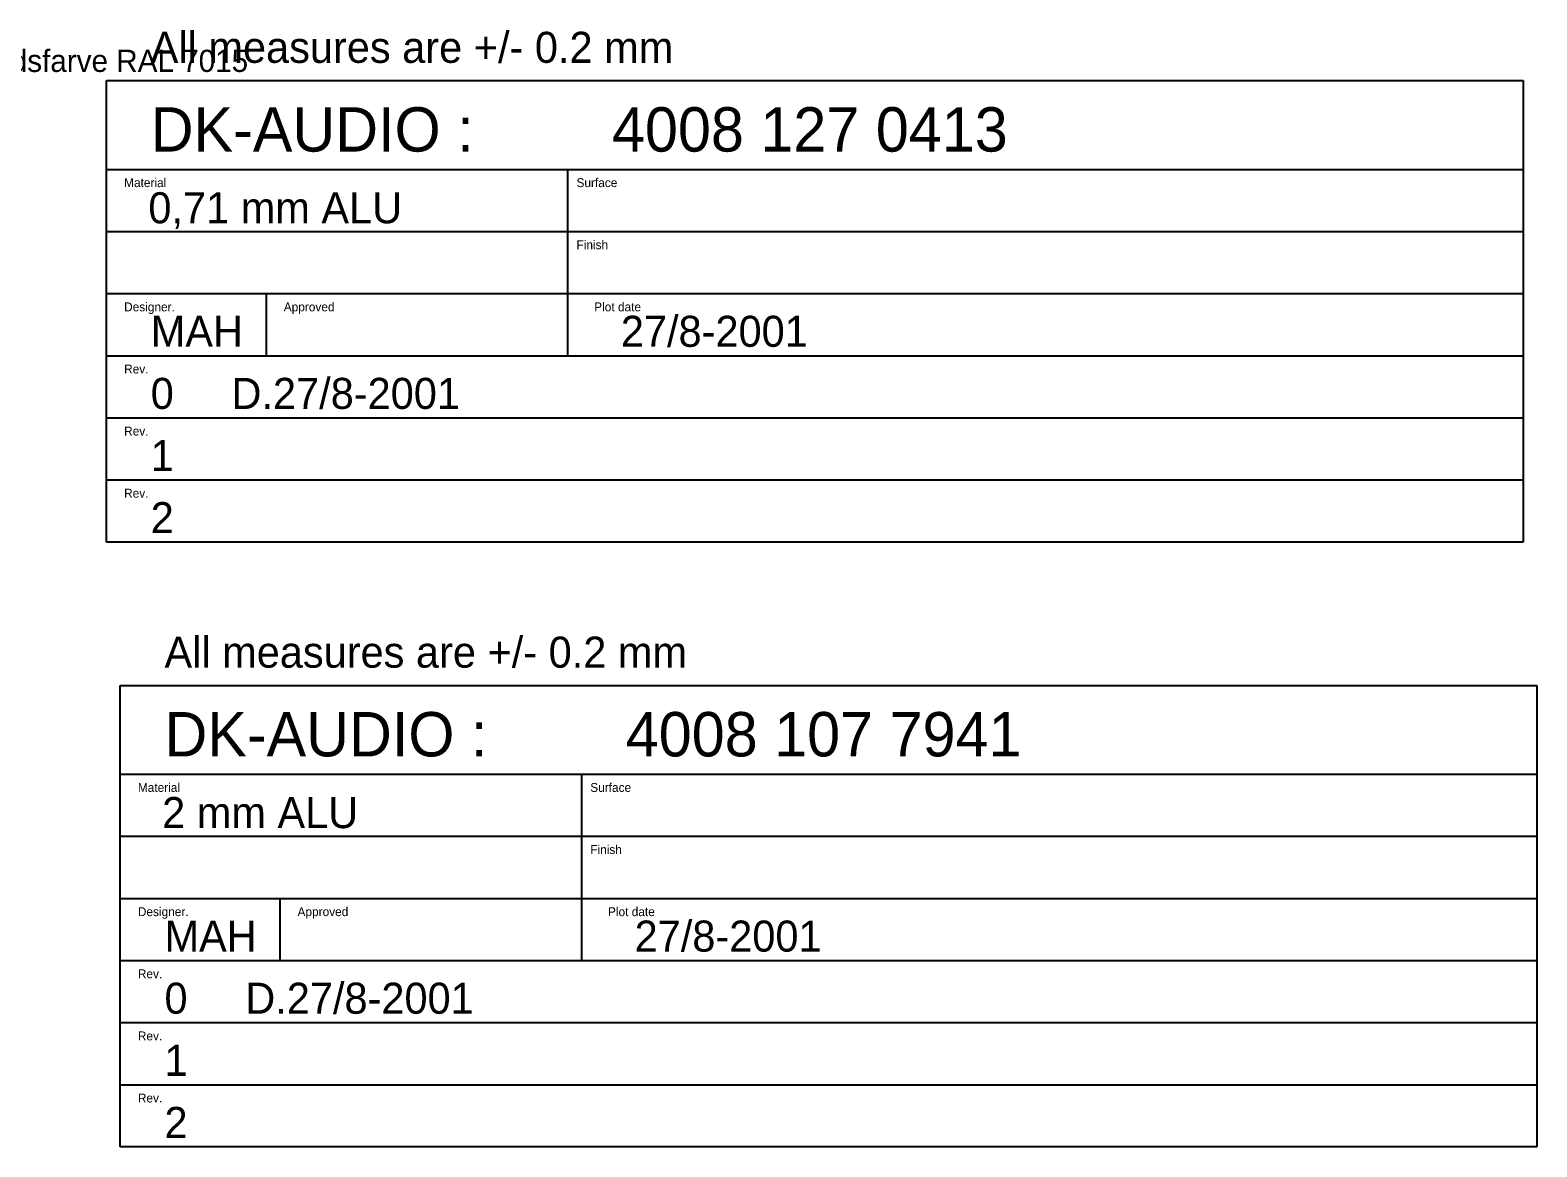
# Model space of a CAD drawing. Header units: millimetres. Extents: x -48 to 328, y 30 to 203.
# Drawn here: x 158.6 to 328.5, y 66.5 to 192.4 of the extents above; entities that cross this region are included whole.
import ezdxf

# ---------------------------------------------------------------- set-up
doc = ezdxf.new("R2010")
doc.units = ezdxf.units.MM
for name, color, linetype in [('Mellem_head', 2, 'Continuous'), ('Plade_head', 2, 'Continuous'), ('Text', 4, 'Continuous')]:
    doc.layers.add(name, color=color, linetype=linetype)
doc.dimstyles.new('ISO-25', dxfattribs={"dimtxt": 2.5, "dimasz": 2.5, "dimexe": 1.25, "dimexo": 0.625, "dimtad": 1, "dimtxsty": 'Standard', "dimcen": 2.5, "dimadec": 0, "dimazin": 0, "dimtfac": 1, "dimtmove": 0, "dimatfit": 3, "dimfxl": 0, "dimarcsym": 0})

msp = doc.modelspace()

# ---------------------------------------------------------------- linework, layer by layer
at = {"layer": 'Mellem_head'}
for p, q in [((168.735, 118.51), (328.454, 118.51)), ((168.735, 66.51), (168.735, 118.51)), ((328.454, 118.51), (328.454, 66.51)), ((328.454, 66.51), (168.735, 66.51))]:
    msp.add_line(p, q, dxfattribs=at)
at = {"layer": 'Mellem_head', "color": 2}
for p, q in [((168.735, 108.51), (328.454, 108.51)), ((220.735, 108.51), (220.735, 101.51)), ((168.735, 101.51), (328.454, 101.51)), ((220.735, 101.51), (220.735, 94.51)), ((168.735, 94.51), (328.454, 94.51)), ((186.735, 94.51), (186.735, 87.51)), ((220.735, 94.51), (220.735, 87.51)), ((168.735, 87.51), (328.454, 87.51)), ((168.735, 80.51), (328.454, 80.51)), ((168.735, 73.51), (328.454, 73.51))]:
    msp.add_line(p, q, dxfattribs=at)
at = {"layer": 'Plade_head'}
for p, q in [((167.183, 186.669), (326.903, 186.669)), ((167.183, 134.669), (167.183, 186.669)), ((326.903, 186.669), (326.903, 134.669)), ((326.903, 134.669), (167.183, 134.669))]:
    msp.add_line(p, q, dxfattribs=at)
at = {"layer": 'Plade_head', "color": 2}
for p, q in [((167.183, 176.669), (326.903, 176.669)), ((219.183, 176.669), (219.183, 169.669)), ((167.183, 169.669), (326.903, 169.669)), ((219.183, 169.669), (219.183, 162.669)), ((167.183, 162.669), (326.903, 162.669)), ((185.183, 162.669), (185.183, 155.669)), ((219.183, 162.669), (219.183, 155.669)), ((167.183, 155.669), (326.903, 155.669)), ((167.183, 148.669), (326.903, 148.669)), ((167.183, 141.669), (326.903, 141.669))]:
    msp.add_line(p, q, dxfattribs=at)

# ---------------------------------------------------------------- texts
at = {"layer": 'Mellem_head', "color": 2}
for s, p in [('All measures are +/- 0.2 mm', (173.735, 120.51)), ('2 mm ALU', (173.469, 102.428)), ('MAH', (173.735, 88.51)), ('27/8-2001', (226.735, 88.51)), ('0     D.27/8-2001', (173.735, 81.51)), ('1 ', (173.735, 74.51)), ('2 ', (173.735, 67.51))]:
    msp.add_text(s, height=3.5, dxfattribs=at).set_placement(p)
at = {"layer": 'Mellem_head'}
for s, p in [('DK-AUDIO :', (173.735, 110.51)), ('4008 107 7941', (225.735, 110.51))]:
    msp.add_text(s, height=5, dxfattribs=at).set_placement(p)
at = {"layer": 'Mellem_head', "color": 7}
for s, p in [('Material', (170.735, 106.51)), ('Surface', (221.735, 106.51)), ('Finish', (221.735, 99.51)), ('Designer.', (170.735, 92.51)), ('Approved', (188.735, 92.51)), ('Plot date', (223.735, 92.51)), ('Rev.', (170.735, 85.51)), ('Rev.', (170.735, 78.51)), ('Rev.', (170.735, 71.51))]:
    msp.add_text(s, height=1, dxfattribs=at).set_placement(p)
at = {"layer": 'Plade_head', "color": 2}
for s, p in [('All measures are +/- 0.2 mm', (172.183, 188.669)), ('0,71 mm ALU', (171.918, 170.587)), ('MAH', (172.183, 156.669)), ('27/8-2001', (225.183, 156.669)), ('0     D.27/8-2001', (172.183, 149.669)), ('1 ', (172.183, 142.669)), ('2 ', (172.183, 135.669))]:
    msp.add_text(s, height=3.5, dxfattribs=at).set_placement(p)
at = {"layer": 'Plade_head'}
for s, p in [('DK-AUDIO :', (172.183, 178.669)), ('4008 127 0413', (224.183, 178.669))]:
    msp.add_text(s, height=5, dxfattribs=at).set_placement(p)
at = {"layer": 'Plade_head', "color": 7}
for s, p in [('Material', (169.183, 174.669)), ('Surface', (220.183, 174.669)), ('Finish', (220.183, 167.669)), ('Designer.', (169.183, 160.669)), ('Approved', (187.183, 160.669)), ('Plot date', (222.183, 160.669)), ('Rev.', (169.183, 153.669)), ('Rev.', (169.183, 146.669)), ('Rev.', (169.183, 139.669))]:
    msp.add_text(s, height=1, dxfattribs=at).set_placement(p)
at = {"layer": 'Text', "insert": (143.766, 190.146), "char_height": 2.5, "attachment_point": 1}
msp.add_mtext('Baggrundsfarve RAL 7015', dxfattribs=at)

# ---------------------------------------------------------------- leaders
at = {"layer": 'Text', "annotation_type": 0, "has_hookline": 1, "hookline_direction": 0, "text_width": 55.417}
msp.add_leader([(85.036, 173.424), (139.941, 188.896), (143.141, 188.896)], dimstyle='ISO-25', override={"dimgap": 0.625, "dimtad": 0}, dxfattribs=at)

doc.saveas('drawing.dxf')
